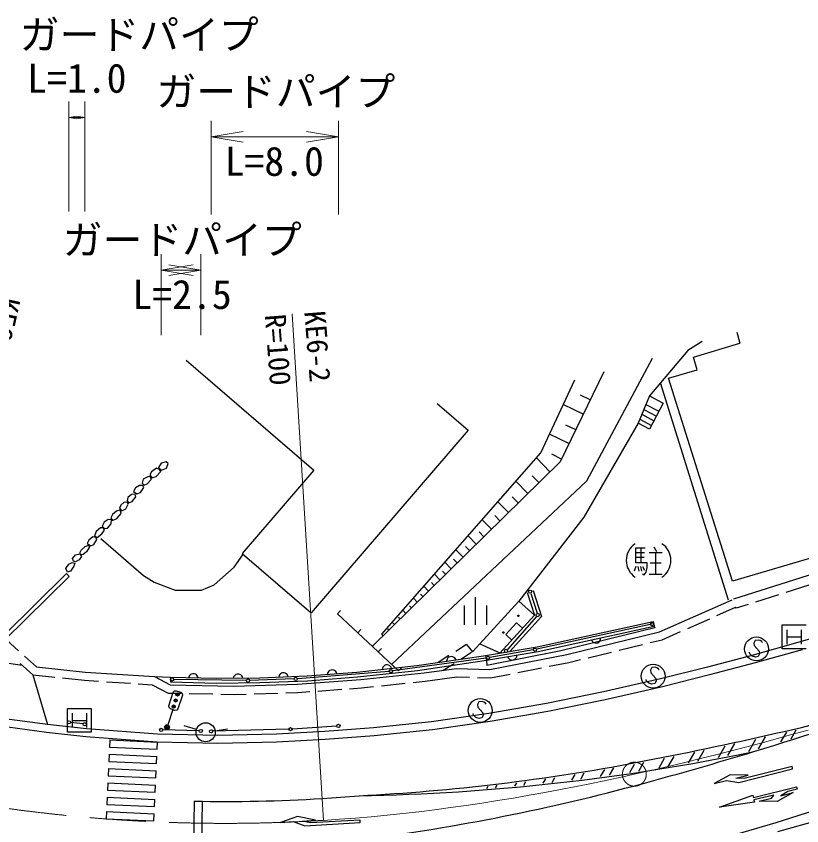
# Model space of a CAD drawing. Units: millimetres, scale not verified. Extents: x 40000 to 680000, y 20000 to 380000.
# Drawn here: x 216464 to 265776, y 253896 to 304713 of the extents above; entities that cross this region are included whole.
import ezdxf
from ezdxf.enums import TextEntityAlignment as Align

# ---------------------------------------------------------------- set-up
doc = ezdxf.new("R2010")
doc.units = ezdxf.units.MM
doc.header["$LTSCALE"] = 1000
doc.linetypes.add('CHAIN', pattern=[18.5, 12, -1.5, 3.5, -1.5])
for name, color, linetype, lineweight in [('M-BGD', 7, 'Continuous', 25), ('M-BMK', 2, 'CHAIN', 13), ('M-BMK-OTRS', 5, 'Continuous', 25), ('M-STR-HTXT', 7, 'Continuous', 13), ('M-STR-STRC', 7, 'Continuous', 25)]:
    doc.layers.add(name, color=color, linetype=linetype, lineweight=lineweight)
doc.styles.add('ＭＳ ゴシック', font='')
doc.styles.get('ＭＳ ゴシック').set_extended_font_data('MS Gothic')

# ---------------------------------------------------------------- blocks, each defined once
blk = doc.blocks.new('open_arrow')
at = {"color": 0, "linetype": 'Continuous', "lineweight": -2}
blk.add_lwpolyline([(7.5, 1.25), (0, 0), (7.5, -1.25)], dxfattribs=at)

msp = doc.modelspace()

# ---------------------------------------------------------------- linework, layer by layer
at = {"layer": 'M-BGD'}
for p, q in [((261704, 284875), (261881, 284197)), ((259530, 284299), (258615, 283733)), ((258981, 283321), (261881, 284197)), ((258615, 283733), (256218, 280877)), ((227128, 283120), (235145, 276212)), ((256391, 283224), (252265, 275527)), ((259202, 282519), (258981, 283321)), ((253355, 282384), (250602, 276747)), ((257418, 281983), (259202, 282519)), ((249392, 277299), (251524, 281878)), ((261179, 268065), (256909, 281700)), ((261436, 269261), (257418, 281983)), ((252502, 280638), (251894, 280936)), ((256218, 280877), (255500, 279165)), ((256218, 280877), (257080, 280434)), ((242881, 280405), (244837, 278720)), ((252058, 279729), (250842, 280323)), ((255865, 280034), (256653, 279611)), ((255995, 280344), (256811, 279916)), ((257080, 280434), (256224, 278786)), ((255739, 279733), (256497, 279311)), ((251583, 278756), (250975, 279053)), ((255500, 279165), (252096, 273265)), ((256224, 278786), (255500, 279165)), ((255610, 279425), (256344, 279017)), ((244837, 278720), (234971, 267270)), ((251161, 277891), (249944, 278485)), ((239410, 265916), (249392, 277299)), ((249965, 276121), (249116, 276985)), ((250686, 276918), (250077, 277215)), ((225570, 276651), (225407, 276378)), ((225877, 276741), (225570, 276651)), ((225995, 276628), (225877, 276741)), ((225895, 276335), (225995, 276628)), ((250602, 276747), (238812, 265154)), ((224966, 276111), (224849, 275915)), ((225270, 276342), (224966, 276111)), ((225249, 275828), (225539, 276131)), ((225452, 276267), (225270, 276342)), ((225407, 276378), (225577, 276223)), ((225539, 276131), (225452, 276267)), ((225577, 276223), (225895, 276335)), ((235145, 276212), (230649, 270994)), ((224444, 275658), (224366, 275401)), ((224760, 275829), (224444, 275658)), ((224693, 275361), (224943, 275638)), ((224910, 275773), (224760, 275829)), ((224849, 275915), (224981, 275738)), ((224943, 275638), (224910, 275773)), ((224981, 275738), (225249, 275828)), ((252265, 275527), (240019, 264026)), ((248584, 274762), (247835, 275524)), ((249274, 275442), (248850, 275873)), ((223947, 275100), (223822, 274873)), ((224210, 275258), (223947, 275100)), ((224422, 275257), (224210, 275258)), ((224274, 274822), (224484, 275126)), ((224366, 275401), (224502, 275279)), ((224484, 275126), (224422, 275257)), ((224502, 275279), (224693, 275361)), ((223473, 274496), (223422, 274294)), ((223696, 274682), (223473, 274496)), ((223940, 274715), (223696, 274682)), ((223736, 274250), (223983, 274539)), ((223822, 274873), (224032, 274723)), ((223983, 274539), (223940, 274715)), ((224032, 274723), (224274, 274822)), ((247975, 274163), (247600, 274544)), ((223022, 274023), (222952, 273830)), ((223250, 274218), (223022, 274023)), ((223456, 274192), (223250, 274218)), ((223344, 273797), (223501, 274074)), ((223422, 274294), (223527, 274165)), ((223501, 274074), (223456, 274192)), ((223527, 274165), (223736, 274250)), ((247365, 273565), (246706, 274236)), ((222517, 273435), (222404, 273217)), ((222751, 273650), (222517, 273435)), ((222994, 273729), (222751, 273650)), ((222779, 273188), (223053, 273499)), ((222952, 273830), (223098, 273673)), ((223053, 273499), (222994, 273729)), ((223098, 273673), (223344, 273797)), ((221991, 272952), (221871, 272696)), ((222244, 273119), (221991, 272952)), ((222446, 273100), (222244, 273119)), ((222404, 273217), (222511, 273052)), ((222428, 272854), (222446, 273100)), ((222511, 273052), (222779, 273188)), ((246292, 272509), (245710, 273100)), ((246829, 273037), (246499, 273372)), ((252096, 273265), (248009, 267988)), ((221761, 272589), (221485, 272376)), ((221921, 272602), (221761, 272589)), ((221845, 272224), (222009, 272462)), ((221871, 272696), (222006, 272564)), ((222009, 272462), (221921, 272602)), ((222006, 272564), (222185, 272582)), ((222185, 272582), (222428, 272854)), ((221269, 272044), (221018, 271834)), ((221456, 271993), (221269, 272044)), ((221485, 272376), (221387, 272094)), ((221387, 272094), (221546, 271995)), ((221527, 271858), (221456, 271993)), ((221546, 271995), (221845, 272224)), ((221769, 271919), (224453, 269613)), ((245345, 271578), (244832, 272099)), ((245818, 272043), (245528, 272339)), ((270484, 271930), (261436, 269261)), ((220549, 271193), (220792, 271434)), ((220792, 271434), (221034, 271510)), ((221018, 271834), (220929, 271608)), ((220929, 271608), (221153, 271478)), ((221034, 271510), (221035, 271355)), ((221153, 271478), (221329, 271560)), ((221329, 271560), (221527, 271858)), ((244928, 271168), (244671, 271428)), ((256483, 271406), (256658, 271112)), ((219996, 270670), (220178, 270903)), ((220178, 270903), (220463, 270958)), ((220463, 270958), (220556, 270796)), ((220480, 271069), (220549, 271193)), ((220492, 270907), (220480, 271069)), ((220660, 270929), (220492, 270907)), ((220870, 271102), (220660, 270929)), ((221035, 271355), (220870, 271102)), ((230145, 270134), (230687, 270900)), ((230649, 270994), (234971, 267270)), ((244511, 270757), (244059, 271217)), ((255364, 271341), (255950, 271341)), ((255364, 270403), (255364, 271341)), ((255364, 271050), (255895, 271050)), ((255662, 271341), (255662, 270403)), ((256192, 271050), (257007, 271050)), ((256192, 271050), (257013, 271050)), ((256596, 271050), (256596, 269699)), ((219768, 270313), (219981, 270431)), ((219981, 270431), (220148, 270371)), ((220066, 270500), (219996, 270670)), ((220194, 270464), (220066, 270500)), ((220148, 270371), (220082, 270192)), ((220427, 270598), (220194, 270464)), ((220556, 270796), (220427, 270598)), ((243775, 270034), (243377, 270439)), ((244143, 270396), (243917, 270626)), ((255364, 270756), (255891, 270756)), ((256072, 270403), (255364, 270403)), ((256072, 270100), (256072, 270403)), ((256250, 270403), (256949, 270403)), ((219577, 270046), (219768, 270313)), ((219675, 269816), (219577, 270046)), ((219879, 269877), (219675, 269816)), ((220082, 270192), (219879, 269877)), ((228888, 269011), (230145, 270134)), ((243419, 269684), (243219, 269886)), ((255367, 270167), (255250, 269877)), ((255484, 270169), (255545, 269877)), ((255661, 270167), (255719, 269879)), ((255778, 270167), (255895, 269932)), ((256014, 269809), (256072, 270100)), ((215703, 265871), (219622, 269723)), ((215736, 265554), (219797, 269545)), ((219622, 269723), (219797, 269545)), ((224453, 269613), (225117, 269191)), ((243062, 269333), (242715, 269686)), ((255781, 269702), (255891, 269640)), ((255891, 269640), (256014, 269809)), ((256189, 269699), (257004, 269699)), ((225117, 269191), (226434, 268678)), ((228100, 268687), (228888, 269011)), ((242349, 268632), (242054, 268932)), ((242706, 268983), (242532, 269159)), ((266211, 268996), (264782, 268540)), ((226434, 268678), (228100, 268687)), ((241992, 268281), (241845, 268431)), ((248541, 268536), (248988, 267125)), ((248764, 268476), (249161, 267241)), ((248923, 268657), (249439, 267027)), ((264305, 268388), (262876, 267933)), ((241636, 267931), (241393, 268178)), ((245300, 266500), (245300, 268250)), ((245556, 265317), (248009, 267988)), ((248009, 267988), (248988, 267125)), ((236622, 267201), (236826, 267420)), ((236622, 267201), (236826, 267420)), ((240923, 267230), (240732, 267424)), ((241279, 267580), (241158, 267704)), ((244600, 266500), (244600, 267725)), ((246000, 266500), (246000, 267725)), ((260453, 267098), (261617, 267612)), ((261662, 267546), (261617, 267612)), ((262400, 267781), (261662, 267546)), ((240458, 263615), (236622, 267201)), ((240566, 266879), (240471, 266976)), ((248988, 267125), (246815, 264731)), ((249116, 267028), (247294, 264967)), ((249439, 267027), (247451, 264837)), ((258624, 266290), (259996, 266896)), ((240210, 266529), (240071, 266670)), ((247867, 266634), (247195, 265894)), ((248237, 266298), (247867, 266634)), ((249166, 265122), (256442, 266711)), ((249222, 264827), (256506, 266418)), ((256557, 266317), (250656, 264877)), ((256442, 266711), (256506, 266418)), ((256506, 266418), (256557, 266317)), ((268593, 266288), (265672, 265433)), ((237900, 266006), (238105, 266225)), ((239497, 265827), (239410, 265916)), ((239853, 266178), (239784, 266249)), ((247195, 265894), (247565, 265558)), ((257003, 265573), (258167, 266088)), ((215864, 265570), (216614, 264888)), ((244724, 265274), (244050, 264844)), ((244724, 265274), (245108, 264822)), ((245108, 264822), (245556, 265317)), ((245556, 265317), (246830, 264747)), ((252571, 265559), (252610, 265493)), ((252610, 265493), (252658, 265443)), ((252658, 265443), (252729, 265397)), ((252729, 265397), (252796, 265374)), ((252796, 265374), (252871, 265366)), ((252871, 265366), (252965, 265387)), ((252965, 265387), (253030, 265426)), ((253030, 265426), (253081, 265474)), ((253081, 265474), (253127, 265545)), ((253127, 265545), (253149, 265611)), ((253149, 265611), (253157, 265687)), ((254319, 264921), (255776, 265275)), ((256262, 265393), (257003, 265573)), ((265672, 265433), (262722, 264604)), ((239179, 264811), (239384, 265030)), ((245047, 264767), (244372, 264338)), ((245930, 264584), (249166, 265122)), ((245980, 264288), (249222, 264827)), ((250656, 264877), (246006, 263966)), ((252376, 264448), (253833, 264803)), ((216985, 264552), (217735, 263871)), ((241614, 263948), (245936, 264585)), ((241652, 263650), (245980, 264288)), ((243628, 264576), (242953, 264146)), ((243489, 264297), (243475, 264222)), ((243516, 264361), (243489, 264297)), ((243566, 264429), (243516, 264361)), ((243620, 264474), (243566, 264429)), ((243688, 264508), (243620, 264474)), ((243783, 264522), (243688, 264508)), ((243858, 264509), (243783, 264522)), ((243922, 264482), (243858, 264509)), ((243990, 264431), (243922, 264482)), ((244035, 264377), (243990, 264431)), ((244069, 264310), (244035, 264377)), ((245930, 264584), (245980, 264288)), ((245980, 264288), (246006, 263966)), ((247305, 264508), (247341, 264441)), ((247341, 264441), (247386, 264388)), ((247386, 264388), (247455, 264339)), ((247455, 264339), (247520, 264313)), ((247520, 264313), (247595, 264301)), ((247595, 264301), (247690, 264317)), ((247690, 264317), (247757, 264352)), ((247757, 264352), (247810, 264398)), ((247810, 264398), (247859, 264467)), ((247859, 264467), (247885, 264532)), ((247885, 264532), (247897, 264607)), ((251149, 264150), (251890, 264330)), ((262722, 264604), (259860, 263848)), ((216718, 264092), (217511, 263372)), ((237853, 263545), (241614, 263948)), ((239452, 263789), (239435, 263714)), ((239481, 263852), (239452, 263789)), ((239534, 263918), (239481, 263852)), ((239590, 263960), (239534, 263918)), ((239659, 263992), (239590, 263960)), ((239755, 264002), (239659, 263992)), ((239829, 263986), (239755, 264002)), ((239892, 263956), (239829, 263986)), ((239958, 263903), (239892, 263956)), ((240000, 263847), (239958, 263903)), ((240032, 263778), (240000, 263847)), ((240458, 263615), (240663, 263835)), ((243950, 264069), (243275, 263640)), ((247957, 263517), (249428, 263809)), ((249918, 263906), (251149, 264150)), ((259860, 263848), (256912, 263114)), ((217511, 263372), (218884, 263226)), ((217511, 263372), (218429, 260246)), ((225153, 263263), (226157, 263228)), ((227314, 263270), (227288, 263198)), ((227351, 263329), (227314, 263270)), ((227413, 263387), (227351, 263329)), ((227474, 263422), (227413, 263387)), ((227546, 263444), (227474, 263422)), ((227642, 263441), (227546, 263444)), ((227713, 263415), (227642, 263441)), ((227773, 263378), (227713, 263415)), ((227831, 263316), (227773, 263378)), ((227865, 263255), (227831, 263316)), ((227887, 263183), (227865, 263255)), ((230107, 263238), (230083, 263165)), ((230142, 263298), (230107, 263238)), ((230201, 263359), (230142, 263298)), ((230261, 263395), (230201, 263359)), ((230333, 263420), (230261, 263395)), ((230429, 263421), (230333, 263420)), ((230501, 263398), (230429, 263421)), ((230561, 263363), (230501, 263398)), ((230622, 263304), (230561, 263363)), ((230659, 263244), (230622, 263304)), ((230683, 263172), (230659, 263244)), ((231749, 263184), (234732, 263300)), ((232962, 263304), (232940, 263231)), ((232995, 263365), (232962, 263304)), ((233053, 263427), (232995, 263365)), ((233111, 263466), (233053, 263427)), ((233182, 263492), (233111, 263466)), ((233278, 263496), (233182, 263492)), ((233351, 263475), (233278, 263496)), ((233413, 263441), (233351, 263475)), ((233475, 263384), (233413, 263441)), ((233513, 263325), (233475, 263384)), ((233540, 263254), (233513, 263325)), ((234732, 263300), (237853, 263545)), ((234749, 263001), (237881, 263246)), ((236012, 263473), (235993, 263399)), ((236043, 263536), (236012, 263473)), ((236098, 263600), (236043, 263536)), ((236155, 263641), (236098, 263600)), ((236225, 263670), (236155, 263641)), ((236321, 263678), (236225, 263670)), ((236394, 263659), (236321, 263678)), ((236457, 263628), (236394, 263659)), ((236521, 263573), (236457, 263628)), ((236562, 263516), (236521, 263573)), ((236591, 263446), (236562, 263516)), ((237881, 263246), (241652, 263650)), ((242136, 262977), (244118, 263240)), ((244118, 263240), (244927, 263215)), ((246235, 263175), (247466, 263419)), ((219381, 263174), (220754, 263028)), ((220754, 263028), (221634, 262971)), ((222132, 262938), (223629, 262841)), ((224128, 262809), (225008, 262751)), ((225008, 262751), (225993, 262230)), ((226157, 263228), (226149, 262928)), ((226149, 262928), (229016, 262853)), ((226157, 263228), (229018, 263153)), ((229016, 262853), (231760, 262884)), ((229018, 263153), (231749, 263184)), ((231760, 262884), (234749, 263001)), ((239396, 262690), (240888, 262846)), ((241385, 262898), (242136, 262977)), ((245427, 263200), (246235, 263175)), ((256912, 263114), (253331, 262301)), ((225993, 262230), (226815, 262213)), ((226046, 261424), (226323, 262280)), ((226323, 262280), (226401, 262360)), ((226401, 262360), (226512, 262377)), ((226512, 262377), (226797, 262285)), ((226797, 262285), (226877, 262206)), ((231393, 262180), (232893, 262225)), ((233392, 262240), (234149, 262263)), ((234149, 262263), (234902, 262318)), ((235400, 262355), (236896, 262466)), ((237395, 262503), (238148, 262559)), ((238148, 262559), (238899, 262638)), ((253331, 262301), (249742, 261567)), ((226894, 262096), (226617, 261239)), ((226877, 262206), (226894, 262096)), ((227315, 262202), (228815, 262170)), ((229315, 262160), (230138, 262142)), ((230138, 262142), (230894, 262165)), ((226063, 261313), (226046, 261424)), ((226143, 261235), (226063, 261313)), ((226428, 261143), (226143, 261235)), ((226617, 261239), (226539, 261160)), ((249742, 261567), (246141, 260938)), ((226286, 261189), (225978, 260237)), ((226539, 261160), (226428, 261143)), ((246141, 260938), (242527, 260424)), ((218429, 260246), (215388, 260655)), ((220886, 259976), (218429, 260246)), ((242527, 260424), (238895, 260048)), ((225335, 259641), (220886, 259976)), ((227781, 259939), (227015, 260170)), ((228948, 259861), (229738, 259988)), ((235834, 259815), (232793, 259647)), ((238895, 260048), (235834, 259815)), ((229124, 259558), (225335, 259641)), ((232793, 259647), (229124, 259558)), ((264271, 253534), (267162, 254355))]:
    msp.add_line(p, q, dxfattribs=at)
for centre, radius in [((248726, 268595), 100), ((247989, 267077), 50), ((249199, 267122), 100), ((247039, 266030), 50), ((247211, 264873), 100), ((226593, 262140), 100), ((226470, 261760), 100), ((226470, 261760), 50), ((226593, 262140), 50), ((226347, 261379), 100), ((226347, 261379), 50), ((225932, 260094), 150), ((225932, 260094), 100), ((228356, 259766), 600), ((225932, 260094), 50)]:
    msp.add_circle(centre, radius, dxfattribs=at)
for centre, radius, start, end in [((256024, 270550), 1264, 123.855, 236.145), ((256296, 270550), 1264, 303.855, 56.145), ((192244, 490446), 242375, 285.19054, 286.91411), ((221498, 382590), 130622, 277.35492, 285.20334)]:
    msp.add_arc(centre, radius, start, end, dxfattribs=at)
at = {"layer": 'M-BMK'}
for p, q in [((265212, 259639), (266176, 259907)), ((263283, 259113), (264248, 259374)), ((264248, 259374), (265212, 259639)), ((261349, 258603), (262316, 258856)), ((262316, 258856), (263283, 259113)), ((259410, 258112), (260380, 258356)), ((260380, 258356), (261349, 258603)), ((257466, 257641), (258439, 257874)), ((258439, 257874), (259410, 258112)), ((254541, 256975), (255517, 257191)), ((255517, 257191), (256492, 257413)), ((256492, 257413), (257466, 257641)), ((252585, 256560), (253563, 256764)), ((253563, 256764), (254541, 256975)), ((249640, 255987), (250623, 256171)), ((250623, 256171), (251604, 256362)), ((251604, 256362), (252585, 256560)), ((246684, 255477), (247670, 255639)), ((247670, 255639), (248656, 255810)), ((248656, 255810), (249640, 255987)), ((243716, 255036), (244707, 255175)), ((244707, 255175), (245696, 255322)), ((245696, 255322), (246684, 255477)), ((239744, 254564), (240739, 254669)), ((240739, 254669), (241732, 254782)), ((241732, 254782), (242725, 254905)), ((242725, 254905), (243716, 255036)), ((235758, 254239), (236756, 254306)), ((236756, 254306), (237753, 254383)), ((237753, 254383), (238749, 254469)), ((238749, 254469), (239744, 254564))]:
    msp.add_line(p, q, dxfattribs=at)
msp.add_circle((255267, 257135), 750, dxfattribs=at)
msp.add_arc((229572, 354048), 100000, 257.39636, 273.54649, dxfattribs=at)
at = {"layer": 'M-BMK-OTRS'}
for p, q in [((274865, 272383), (261480, 268118)), ((256835, 266068), (261407, 268088)), ((251037, 264658), (256835, 266068)), ((246192, 263697), (251037, 264658)), ((215049, 264240), (216846, 263982)), ((217735, 263871), (220798, 263546)), ((242067, 263492), (244092, 263761)), ((244092, 263761), (246192, 263697)), ((220798, 263546), (225153, 263263)), ((225153, 263263), (226127, 262748)), ((238102, 263077), (242067, 263492)), ((226127, 262748), (230135, 262663)), ((230135, 262663), (234121, 262782)), ((234121, 262782), (238102, 263077))]:
    msp.add_line(p, q, dxfattribs=at)
at = {"layer": 'M-STR-HTXT'}
for p, q in [((219776, 292459), (219776, 299359)), ((220768, 292459), (220768, 299359)), ((219776, 298359), (220768, 298359)), ((228699, 292270), (228699, 298136)), ((236692, 292270), (236692, 298136)), ((228699, 297136), (236692, 297136)), ((225562, 284693), (225562, 289770)), ((228051, 284693), (228051, 289770)), ((225562, 288770), (228051, 288770)), ((235758, 254239), (233787, 286033))]:
    msp.add_line(p, q, dxfattribs=at)
at = {"layer": 'M-STR-STRC'}
for p, q in [((256262, 266525), (249149, 264979)), ((264546, 266502), (266046, 266502)), ((264546, 265002), (264546, 266502)), ((300898, 265785), (264152, 254083)), ((264846, 266202), (264846, 265302)), ((265746, 266202), (265746, 265302)), ((262850, 265527), (262767, 265365)), ((262767, 265365), (262778, 265204)), ((263049, 265558), (262850, 265527)), ((263164, 265521), (263049, 265558)), ((263269, 265455), (263164, 265521)), ((263307, 265380), (263269, 265455)), ((264846, 265752), (265746, 265752)), ((248904, 264931), (246196, 264461)), ((262517, 264689), (262487, 264793)), ((262778, 265204), (263103, 264847)), ((265807, 264951), (262850, 264120)), ((263103, 264847), (263114, 264685)), ((266046, 265002), (264546, 265002)), ((245949, 264422), (240108, 263617)), ((262660, 264548), (262517, 264689)), ((262860, 264484), (262660, 264548)), ((263030, 264523), (262860, 264484)), ((263114, 264685), (263030, 264523)), ((256363, 263822), (256279, 263659)), ((256562, 263852), (256363, 263822)), ((256676, 263815), (256562, 263852)), ((256781, 263749), (256676, 263815)), ((256820, 263674), (256781, 263749)), ((262850, 264120), (259981, 263363)), ((239859, 263590), (234135, 263128)), ((256279, 263659), (256290, 263498)), ((256290, 263498), (256616, 263141)), ((259981, 263363), (257023, 262626)), ((230888, 263013), (226381, 263081)), ((233886, 263113), (231137, 263016)), ((256029, 262984), (256000, 263088)), ((256173, 262843), (256029, 262984)), ((256373, 262778), (256173, 262843)), ((256543, 262818), (256373, 262778)), ((256627, 262980), (256543, 262818)), ((256616, 263141), (256627, 262980)), ((257023, 262626), (253431, 261811)), ((253431, 261811), (249835, 261075)), ((219680, 261264), (221180, 261264)), ((219680, 259764), (219680, 261264)), ((221180, 261264), (221180, 259764)), ((245512, 261669), (245428, 261507)), ((245428, 261507), (245439, 261345)), ((245439, 261345), (245765, 260988)), ((245711, 261699), (245512, 261669)), ((245825, 261662), (245711, 261699)), ((245930, 261597), (245825, 261662)), ((245969, 261521), (245930, 261597)), ((219980, 260964), (219980, 260064)), ((220880, 260964), (220880, 260064)), ((245178, 260831), (245149, 260935)), ((245322, 260690), (245178, 260831)), ((245776, 260827), (245692, 260665)), ((245765, 260988), (245776, 260827)), ((249835, 261075), (246219, 260444)), ((220644, 260286), (219900, 260375)), ((219980, 260514), (220880, 260514)), ((246219, 260444), (242588, 259928)), ((245522, 260625), (245322, 260690)), ((245692, 260665), (245522, 260625)), ((218362, 259750), (215311, 260161)), ((220832, 259479), (218362, 259750)), ((221180, 259764), (219680, 259764)), ((227926, 259852), (225687, 259910)), ((233558, 259958), (228824, 259833)), ((236568, 260158), (233808, 259970)), ((242588, 259928), (238933, 259549)), ((264466, 259160), (264827, 259782)), ((265102, 259360), (265428, 259922)), ((225311, 259141), (220832, 259479)), ((222335, 259286), (222315, 258836)), ((222335, 259286), (225338, 259149)), ((235861, 259316), (232812, 259147)), ((238933, 259549), (235861, 259316)), ((262446, 258567), (262896, 259344)), ((263057, 258725), (263494, 259478)), ((222315, 258836), (225318, 258700)), ((229125, 259057), (225311, 259141)), ((225318, 258700), (225338, 259149)), ((232812, 259147), (229125, 259057)), ((260551, 258190), (260976, 258924)), ((261137, 258304), (261571, 259052)), ((222294, 258387), (222274, 257938)), ((222294, 258387), (225297, 258250)), ((225277, 257801), (225297, 258250)), ((257391, 257625), (257756, 258256)), ((258674, 257845), (259067, 258522)), ((259255, 257949), (259658, 258645)), ((222274, 257938), (225277, 257801)), ((254974, 257247), (255279, 257772)), ((255544, 257332), (255864, 257884)), ((256816, 257531), (257168, 258138)), ((222253, 257488), (222232, 257039)), ((222253, 257488), (225256, 257351)), ((225236, 256902), (225256, 257351)), ((251901, 256831), (252125, 257217)), ((253150, 256991), (253406, 257433)), ((253714, 257067), (253985, 257535)), ((261820, 256623), (265202, 257466)), ((265166, 257611), (262153, 256861)), ((265184, 257538), (265166, 257611)), ((265202, 257466), (265184, 257538)), ((222232, 257039), (225236, 256902)), ((248321, 256439), (248456, 256673)), ((249549, 256562), (249714, 256847)), ((250103, 256622), (250282, 256930)), ((251341, 256763), (251551, 257125)), ((261273, 257105), (260278, 256548)), ((260278, 256548), (261054, 256742)), ((261054, 256742), (261820, 256623)), ((262413, 257080), (261273, 257105)), ((261637, 256887), (262413, 257080)), ((262153, 256861), (261637, 256887)), ((222212, 256589), (222192, 256140)), ((222192, 256140), (225195, 256003)), ((222212, 256589), (225215, 256452)), ((225195, 256003), (225215, 256452)), ((246008, 256238), (246089, 256379)), ((246554, 256282), (246648, 256444)), ((247771, 256388), (247893, 256599)), ((262734, 255664), (265451, 256340)), ((265487, 256195), (264899, 256049)), ((265451, 256340), (265469, 256268)), ((265469, 256268), (265487, 256195)), ((222171, 255690), (222151, 255241)), ((222171, 255690), (225174, 255553)), ((260617, 255059), (262697, 255809)), ((262697, 255809), (262734, 255664)), ((264019, 255829), (262770, 255518)), ((263097, 255445), (263874, 255638)), ((263874, 255638), (264019, 255829)), ((265232, 255977), (264237, 255420)), ((264899, 256049), (264456, 255783)), ((264456, 255783), (265232, 255977)), ((222151, 255241), (225154, 255104)), ((225154, 255104), (225174, 255553)), ((227634, 255440), (227539, 248941)), ((228134, 255433), (228039, 248934)), ((262806, 255373), (260617, 255059)), ((262770, 255518), (262806, 255373)), ((264237, 255420), (263097, 255445)), ((222130, 254791), (222110, 254342)), ((222130, 254791), (225133, 254654)), ((225113, 254205), (225133, 254654)), ((222110, 254342), (225113, 254205)), ((234126, 254473), (233046, 254108)), ((233046, 254108), (233844, 254156)), ((233844, 254156), (234575, 253899)), ((235242, 254240), (234126, 254473)), ((234443, 254192), (235242, 254240)), ((234946, 254072), (234443, 254192)), ((234575, 253899), (238055, 254108)), ((238046, 254258), (234946, 254072)), ((238050, 254183), (238046, 254258)), ((238055, 254108), (238050, 254183)), ((264152, 254083), (261215, 253229))]:
    msp.add_line(p, q, dxfattribs=at)
for centre, radius in [((256385, 266552), 100), ((262931, 264997), 750), ((249027, 264953), 100), ((246073, 264439), 100), ((256444, 263291), 750), ((239984, 263600), 100), ((226256, 263083), 100), ((231013, 263011), 100), ((234011, 263117), 100), ((245593, 261138), 750), ((219776, 260390), 100), ((220768, 260271), 100), ((236692, 260166), 100), ((225562, 259914), 100), ((228051, 259848), 100), ((228699, 259829), 100), ((233683, 259961), 100)]:
    msp.add_circle(centre, radius, dxfattribs=at)
for centre, radius, start, end in [((209378, 499442), 245916, 280.79823, 284.93395), ((192244, 490446), 242375, 286.91411, 289.40025), ((235750, 387817), 132053, 270.97052, 281.80231), ((231451, 383913), 128297, 272.91994, 280.78146), ((229176, 359024), 103617, 273.59479, 274.87793), ((229572, 354048), 98625, 268.8737, 273.54649)]:
    msp.add_arc(centre, radius, start, end, dxfattribs=at)

# ---------------------------------------------------------------- block references
at = {"layer": 'M-STR-HTXT'}
for p, xscale, yscale in [((219776, 298359), 66.7, 66.7), ((228699, 297136), 267, 267), ((225562, 288770), 267, 267)]:
    msp.add_blockref('open_arrow', p, dxfattribs=dict(at, xscale=xscale, yscale=yscale))
at = {"layer": 'M-STR-HTXT', "rotation": 180}
for p, xscale, yscale in [((220768, 298359), 66.7, 66.7), ((236692, 297136), 267, 267), ((228051, 288770), 267, 267)]:
    msp.add_blockref('open_arrow', p, dxfattribs=dict(at, xscale=xscale, yscale=yscale))

# ---------------------------------------------------------------- texts
at = {"layer": 'M-STR-HTXT', "style": 'ＭＳ ゴシック'}
for p in [(224188, 303552), (232761, 299983), (226888, 290676)]:
    msp.add_text('ガードパイプ', height=1833, dxfattribs=at).set_placement(p, align=Align.MIDDLE_CENTER)
for s, p in [('L=1.0', (220272, 299359)), ('L=8.0', (232663, 294143)), ('L=2.5', (226876, 285786))]:
    msp.add_text(s, height=1833, dxfattribs=at).set_placement(p, align=Align.BOTTOM_CENTER)
for s, rotation, p in [('KE6-1', 257.493, (215066, 287268)), ('KE6-2', 274.493, (234151, 286148))]:
    msp.add_text(s, height=1320, rotation=rotation, dxfattribs=at).set_placement(p, align=Align.BOTTOM_LEFT)
msp.add_text('R=100', height=1320, rotation=274.493, dxfattribs=at).set_placement((233378, 286068), align=Align.TOP_LEFT)

doc.saveas('drawing.dxf')
